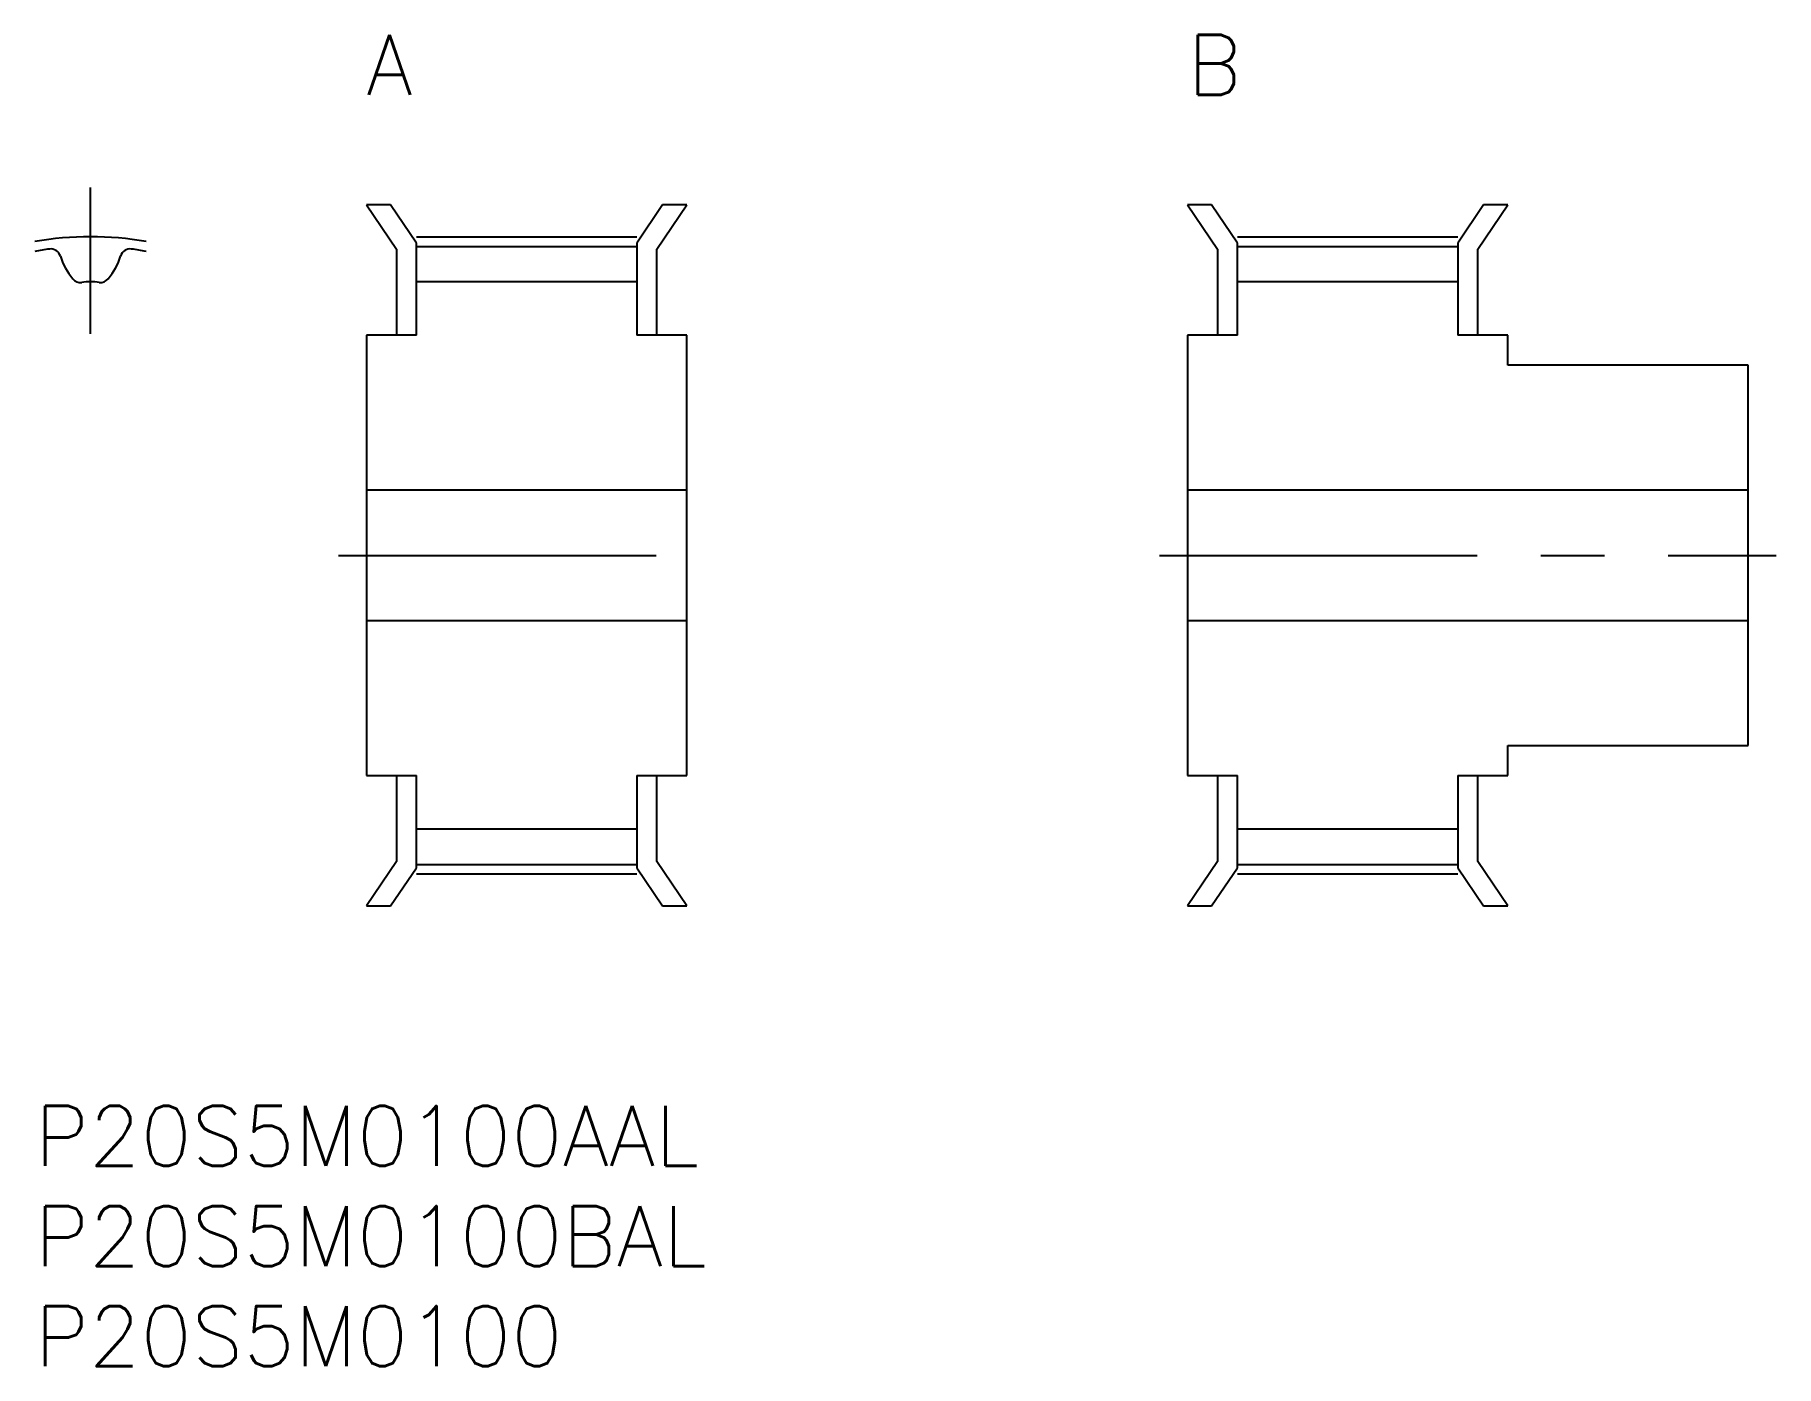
# Model space of a CAD drawing. Extents: x 0 to 87, y -13 to 53.5.
import ezdxf

# ---------------------------------------------------------------- set-up
doc = ezdxf.new("R2010")
doc.units = 0
doc.header["$LTSCALE"] = 0.5
doc.linetypes.add('CENTER', pattern=[50.8, 31.75, -6.35, 6.35, -6.35])
for name, color, linetype in [('MSM_CENTER', 1, 'CENTER'), ('MSM_CONTINUOUS', 7, 'CONTINUOUS'), ('MSM_PART_NUMBER', 7, 'CONTINUOUS')]:
    doc.layers.add(name, color=color, linetype=linetype)
doc.styles.get("Standard").update_dxf_attribs({"font": 'txt.shx', "height": 1, "bigfont": 'bigfont.shx'})

# ---------------------------------------------------------------- blocks, each defined once
blk = doc.blocks.new('*U36')
at = {"layer": 'MSM_PART_NUMBER'}
blk.add_text('A', height=3, dxfattribs=at).set_placement((16.558, 50.5))
blk = doc.blocks.new('*U37')
at = {"layer": 'MSM_PART_NUMBER'}
blk.add_text('B', height=3, dxfattribs=at).set_placement((57.558, 50.5))
blk = doc.blocks.new('*U38')
at = {"layer": 'MSM_PART_NUMBER'}
blk.add_text('P20S5M0100', height=3, dxfattribs=at).set_placement((0, -13))
blk = doc.blocks.new('*U39')
at = {"layer": 'MSM_PART_NUMBER'}
blk.add_text('P20S5M0100BAL', height=3, dxfattribs=at).set_placement((0, -8))
blk = doc.blocks.new('*U40')
at = {"layer": 'MSM_PART_NUMBER'}
blk.add_text('P20S5M0100AAL', height=3, dxfattribs=at).set_placement((0, -3))

msp = doc.modelspace()

# ---------------------------------------------------------------- linework, layer by layer
at = {"layer": 'MSM_CENTER'}
for p, q in [((2.779, 38.571), (2.779, 45.875)), ((19.058, 43.415), (30.058, 43.415)), ((60.058, 43.415), (71.058, 43.415)), ((15.158, 27.5), (33.958, 27.5)), ((56.158, 27.5), (86.958, 27.5)), ((19.058, 11.585), (30.058, 11.585)), ((60.058, 11.585), (71.058, 11.585))]:
    msp.add_line(p, q, dxfattribs=at)
msp.add_arc((2.779, 27.5), 15.915, 79.94402, 100.05598, dxfattribs=at)
at = {"layer": 'MSM_CONTINUOUS'}
for p, q in [((17.767, 45), (16.558, 45)), ((16.558, 45), (18.058, 42.793)), ((19.058, 43.1), (17.767, 45)), ((31.349, 45), (30.058, 43.1)), ((31.058, 42.793), (32.558, 45)), ((32.558, 45), (31.349, 45)), ((58.767, 45), (57.558, 45)), ((57.558, 45), (59.058, 42.793)), ((60.058, 43.1), (58.767, 45)), ((72.349, 45), (71.058, 43.1)), ((72.058, 42.793), (73.558, 45)), ((73.558, 45), (72.349, 45)), ((18.058, 42.793), (18.058, 38.5)), ((19.058, 38.5), (19.058, 43.1)), ((19.058, 42.935), (30.058, 42.935)), ((30.058, 43.1), (30.058, 38.5)), ((31.058, 38.5), (31.058, 42.793)), ((59.058, 42.793), (59.058, 38.5)), ((60.058, 38.5), (60.058, 43.1)), ((60.058, 42.935), (71.058, 42.935)), ((71.058, 43.1), (71.058, 38.5)), ((72.058, 38.5), (72.058, 42.793)), ((30.058, 41.165), (19.058, 41.165)), ((71.058, 41.165), (60.058, 41.165)), ((16.558, 38.5), (16.558, 16.5)), ((19.058, 38.5), (16.558, 38.5)), ((32.558, 38.5), (30.058, 38.5)), ((32.558, 16.5), (32.558, 38.5)), ((57.558, 38.5), (57.558, 16.5)), ((60.058, 38.5), (57.558, 38.5)), ((73.558, 38.5), (71.058, 38.5)), ((73.558, 37), (73.558, 38.5)), ((85.558, 37), (73.558, 37)), ((85.558, 18), (85.558, 37)), ((32.558, 30.75), (16.558, 30.75)), ((85.558, 30.75), (57.558, 30.75)), ((16.558, 24.25), (32.558, 24.25)), ((57.558, 24.25), (85.558, 24.25)), ((73.558, 16.5), (73.558, 18)), ((73.558, 18), (85.558, 18)), ((16.558, 16.5), (19.058, 16.5)), ((18.058, 16.5), (18.058, 12.207)), ((19.058, 11.9), (19.058, 16.5)), ((30.058, 16.5), (30.058, 11.9)), ((30.058, 16.5), (32.558, 16.5)), ((31.058, 12.207), (31.058, 16.5)), ((57.558, 16.5), (60.058, 16.5)), ((59.058, 16.5), (59.058, 12.207)), ((60.058, 11.9), (60.058, 16.5)), ((71.058, 16.5), (71.058, 11.9)), ((71.058, 16.5), (73.558, 16.5)), ((72.058, 12.207), (72.058, 16.5)), ((19.058, 13.835), (30.058, 13.835)), ((60.058, 13.835), (71.058, 13.835)), ((18.058, 12.207), (16.558, 10)), ((32.558, 10), (31.058, 12.207)), ((59.058, 12.207), (57.558, 10)), ((73.558, 10), (72.058, 12.207)), ((17.767, 10), (19.058, 11.9)), ((19.058, 12.065), (30.058, 12.065)), ((30.058, 11.9), (31.349, 10)), ((58.767, 10), (60.058, 11.9)), ((60.058, 12.065), (71.058, 12.065)), ((71.058, 11.9), (72.349, 10)), ((16.558, 10), (17.767, 10)), ((31.349, 10), (32.558, 10)), ((57.558, 10), (58.767, 10)), ((72.349, 10), (73.558, 10))]:
    msp.add_line(p, q, dxfattribs=at)
for centre, radius, start, end in [((2.779, 27.5), 15.435, 97.62789, 100.37211), ((0.796, 42.303), 0.5, 17.13425, 97.62789), ((4.761, 42.303), 0.5, 82.37211, 162.86575), ((2.779, 27.5), 15.435, 79.62789, 82.37211), ((4.404, 43.415), 3.275, 197.13425, 219.99096), ((1.154, 43.415), 3.275, 320.00904, 342.86575), ((2.278, 41.632), 0.5, 219.99096, 277.62736), ((2.779, 37.89), 3.275, 82.37264, 97.62736), ((3.28, 41.632), 0.5, 262.37264, 320.00904)]:
    msp.add_arc(centre, radius, start, end, dxfattribs=at)

# ---------------------------------------------------------------- block references
for name in ['*U36', '*U37', '*U40', '*U39', '*U38']:
    msp.add_blockref(name, (0, 0), dxfattribs=at)

doc.saveas('drawing.dxf')
